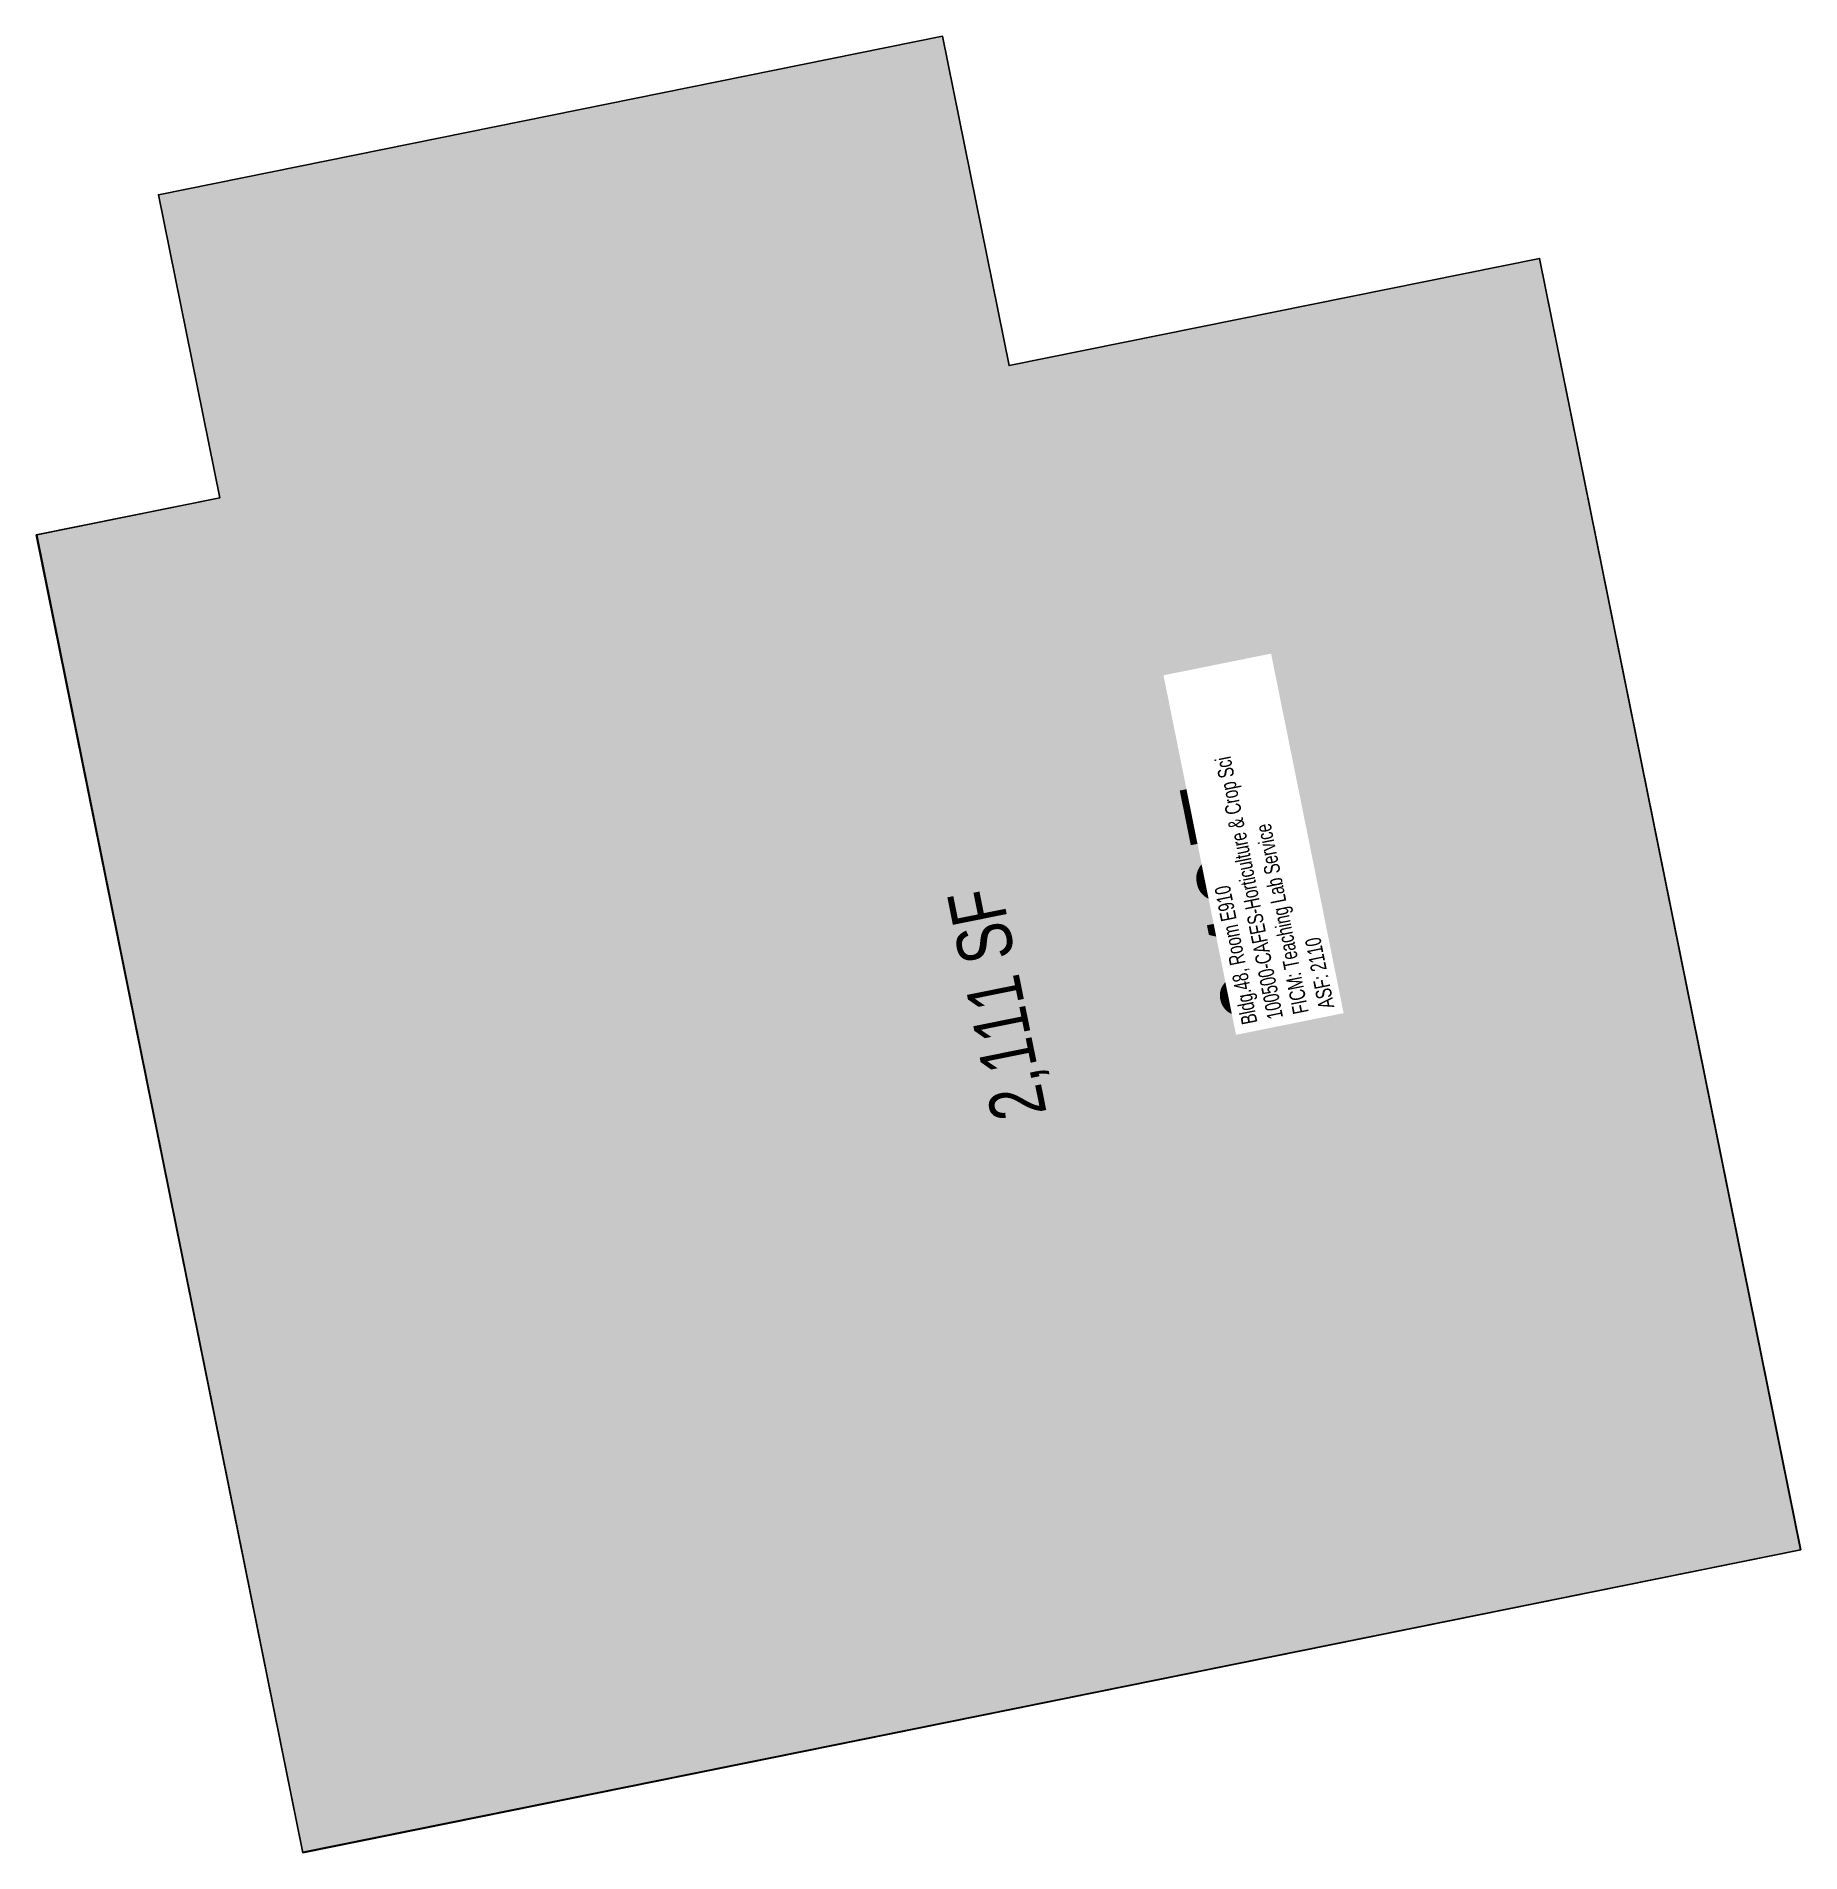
# Model space of a CAD drawing. Header units: inches. Extents: x 69206072 to 69206715, y 27713872 to 27714535.
import ezdxf
from ezdxf.enums import TextEntityAlignment as Align

# ---------------------------------------------------------------- set-up
doc = ezdxf.new("R2010")
doc.units = ezdxf.units.IN
doc.header["$MEASUREMENT"] = 0
for name, color, linetype in [('A-IDEN-RNUM', 7, 'Continuous'), ('A-IDEN-SNUM', 4, 'Continuous'), ('A-IDEN-VNUM', 4, 'Continuous'), ('A-WALL', 5, 'Continuous'), ('AREA-ASSIGN', 7, 'Continuous'), ('AREA-GROSS', 1, 'Continuous'), ('AREA-TEXT', 3, 'Continuous'), ('Rooms-Category-Color', 7, 'Continuous'), ('Rooms-College-Color', 7, 'Continuous'), ('Rooms-Department-Color', 7, 'Continuous'), ('Rooms-Division-Color', 7, 'Continuous'), ('Rooms-Information', 7, 'Continuous')]:
    doc.layers.add(name, color=color, linetype=linetype)
doc.styles.add('AREA', font='arial.ttf', dxfattribs={"width": 0.75, "height": 60})
doc.styles.add('ID', font='ARIALN.TTF', dxfattribs={"width": 0.85, "height": 0.25})
doc.styles.add('ROOMSNUMBER', font='TXT.SHX', dxfattribs={"height": 1})

msp = doc.modelspace()

# ---------------------------------------------------------------- hatches: boundary and pattern name
at = {"layer": 'Rooms-Category-Color', "true_color": 0xe3f498}
msp.add_hatch(color=61, dxfattribs=at).paths.add_polyline_path([(69206715.39, 27713982.73), (69206620.22, 27714453.53), (69206426.84, 27714414.46), (69206402.58, 27714534.51), (69206116.78, 27714476.73), (69206139.12, 27714366.25), (69206072.25, 27714352.76), (69206169.4, 27713872.31)])
at = {"layer": 'Rooms-College-Color', "true_color": 0xe3c5e1}
msp.add_hatch(color=254, dxfattribs=at).paths.add_polyline_path([(69206715.39, 27713982.73), (69206620.22, 27714453.53), (69206426.84, 27714414.46), (69206402.58, 27714534.51), (69206116.78, 27714476.73), (69206139.12, 27714366.25), (69206072.25, 27714352.76), (69206169.4, 27713872.31)])
at = {"layer": 'Rooms-Department-Color', "true_color": 0xe3c5e1}
msp.add_hatch(color=254, dxfattribs=at).paths.add_polyline_path([(69206715.39, 27713982.73), (69206620.22, 27714453.53), (69206426.84, 27714414.46), (69206402.58, 27714534.51), (69206116.78, 27714476.73), (69206139.12, 27714366.25), (69206072.25, 27714352.76), (69206169.4, 27713872.31)])
at = {"layer": 'Rooms-Division-Color', "true_color": 0xe3c5e1}
msp.add_hatch(color=254, dxfattribs=at).paths.add_polyline_path([(69206715.39, 27713982.73), (69206620.22, 27714453.53), (69206426.84, 27714414.46), (69206402.58, 27714534.51), (69206116.78, 27714476.73), (69206139.12, 27714366.25), (69206072.25, 27714352.76), (69206169.4, 27713872.31)])

# ---------------------------------------------------------------- linework, layer by layer
at = {"layer": 'A-WALL'}
msp.add_lwpolyline([(69206169.4, 27713872.31), (69206072.45, 27714352.8), (69206139.12, 27714366.25), (69206116.78, 27714476.74), (69206402.58, 27714534.51), (69206426.84, 27714414.46), (69206620.22, 27714453.53), (69206715.34, 27713982.72), (69206169.35, 27713872.55)], dxfattribs=at)
at = {"layer": 'AREA-ASSIGN'}
msp.add_lwpolyline([(69206715.39, 27713982.73), (69206620.22, 27714453.53), (69206426.84, 27714414.46), (69206402.58, 27714534.51), (69206116.78, 27714476.73), (69206139.12, 27714366.25), (69206072.25, 27714352.76), (69206169.4, 27713872.31), (69206169.4, 27713872.31)], close=True, dxfattribs=at)
at = {"layer": 'AREA-GROSS'}
msp.add_lwpolyline([(69206715.39, 27713982.73), (69206620.22, 27714453.53), (69206426.84, 27714414.46), (69206402.58, 27714534.51), (69206116.78, 27714476.73), (69206139.12, 27714366.25), (69206072.25, 27714352.76), (69206169.4, 27713872.31), (69206169.4, 27713872.31)], close=True, dxfattribs=at)

# ---------------------------------------------------------------- texts
at = {"layer": 'A-IDEN-RNUM', "style": 'ROOMSNUMBER'}
msp.add_text('0910-00', height=0.4, rotation=101.40746, dxfattribs=at).set_placement((69206517.15, 27714221.31), align=Align.MIDDLE)
at = {"layer": 'A-IDEN-SNUM', "style": 'ROOMSNUMBER'}
msp.add_text('0480E91000', height=0.4, rotation=101.40746, dxfattribs=at).set_placement((69206517.15, 27714221.31), align=Align.MIDDLE)
at = {"layer": 'A-IDEN-VNUM', "style": 'ID', "width": 0.85}
msp.add_text('048E', height=40, rotation=101.40746, dxfattribs=at).set_placement((69206517.15, 27714221.31), align=Align.MIDDLE)
at = {"layer": 'AREA-TEXT', "style": 'AREA', "width": 0.75}
msp.add_text('2,111 SF', height=20, rotation=101.40746, dxfattribs=at).set_placement((69206422.38, 27714181.73), align=Align.MIDDLE_CENTER)

# ---------------------------------------------------------------- next in the draw order: texts
at = {"layer": 'Rooms-Information', "insert": (69206545.5, 27714180.64), "char_height": 5.71429, "width": 128, "attachment_point": 7, "rotation": 101.40746, "style": 'ID', "bg_fill": 3, "box_fill_scale": 1.5, "bg_fill_color": 256, "bg_fill_true_color": 13158600, "bg_fill_transparency": 0}
msp.add_mtext('Bldg.48, Room E910^M^J100500-CAFES-Horticulture & Crop Sci^M^JFICM: Teaching Lab Service^M^JASF: 2110', dxfattribs=at)

doc.saveas('drawing.dxf')
